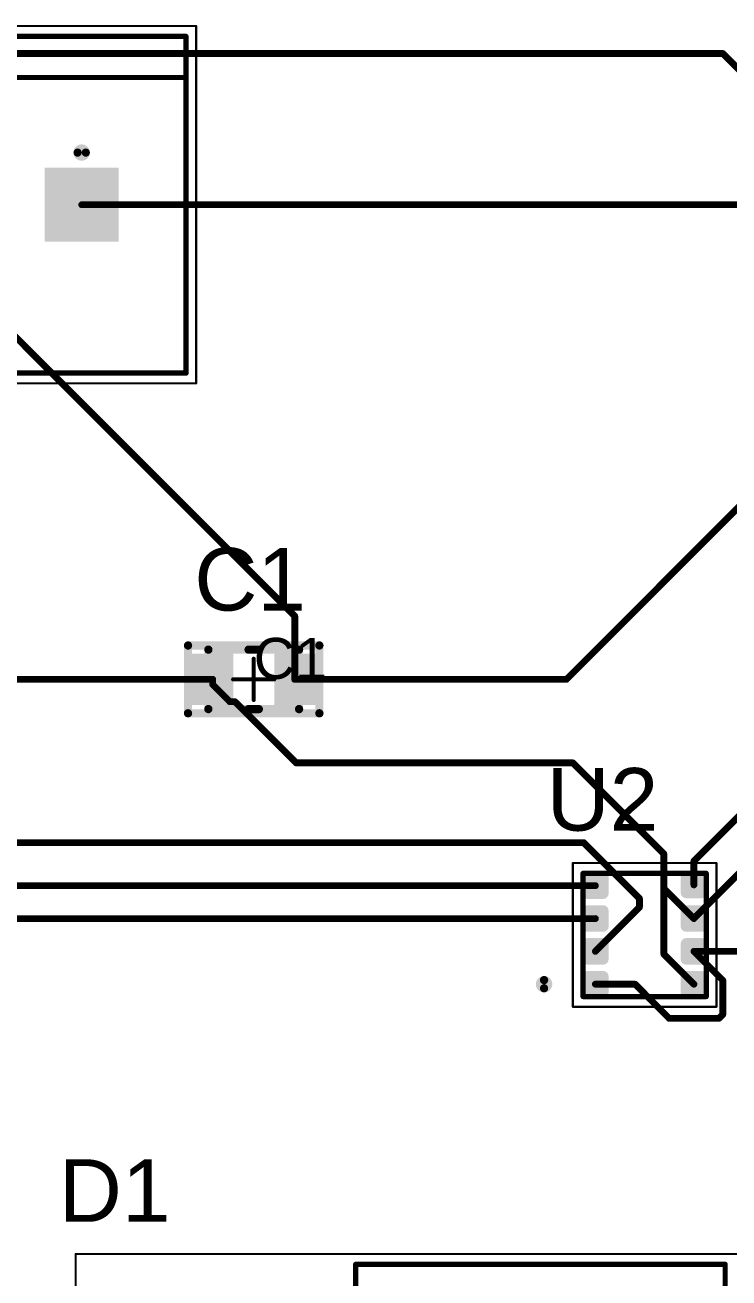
# Model space of a CAD drawing. Header units: inches. Extents: x -0.1 to 5.62, y -0.6 to 4.67.
# Drawn here: x 2.226 to 2.901, y 3.471 to 4.672 of the extents above; entities that cross this region are included whole.
import ezdxf

# ---------------------------------------------------------------- set-up
doc = ezdxf.new("R2010")
doc.units = ezdxf.units.IN
doc.header["$MEASUREMENT"] = 0
for name, color, linetype in [('Bottom Layer', 5, 'Continuous'), ('Bottom Solder', 6, 'Continuous'), ('Mechanical 13', 56, 'Continuous'), ('Mechanical 15', 56, 'Continuous'), ('Multi-Layer', 9, 'Continuous'), ('Pad Holes', 156, 'Continuous'), ('Top 3D Body', 216, 'Continuous'), ('Top Assembly', 56, 'Continuous'), ('Top Component Center', 56, 'Continuous'), ('Top Courtyard', 76, 'Continuous'), ('Top Layer', 1, 'Continuous'), ('Top Overlay', 2, 'Continuous'), ('Top Paste', 8, 'Continuous'), ('Top Solder', 216, 'Continuous')]:
    doc.layers.add(name, color=color, linetype=linetype)
doc.styles.add('Arial', font='', dxfattribs={"height": 0.2})
doc.styles.get('Arial').set_extended_font_data('Arial')

# ---------------------------------------------------------------- blocks, each defined once
blk = doc.blocks.new('PSON80P300X300X100_8N_11')
at = {"layer": 'Top Layer'}
h = blk.add_hatch(color=1, dxfattribs=at)
edge = h.paths.add_edge_path()
edge.add_arc((-0.0546, 0.0546), 0.00246, 90, 180)
edge.add_line((-0.0571, 0.0546), (-0.0571, 0.0399))
edge.add_arc((-0.0546, 0.0399), 0.00246, 180, 270)
edge.add_line((-0.0546, 0.0374), (-0.0399, 0.0374))
edge.add_arc((-0.0399, 0.0399), 0.00246, 270, 360)
edge.add_line((-0.0374, 0.0399), (-0.0374, 0.0546))
edge.add_arc((-0.0399, 0.0546), 0.00246, 0, 90)
edge.add_line((-0.0399, 0.0571), (-0.0546, 0.0571))
h = blk.add_hatch(color=1, dxfattribs=at)
edge = h.paths.add_edge_path()
edge.add_arc((-0.0231, 0.0546), 0.00246, 90, 180)
edge.add_line((-0.0256, 0.0546), (-0.0256, 0.0399))
edge.add_arc((-0.0231, 0.0399), 0.00246, 180, 270)
edge.add_line((-0.0231, 0.0374), (-0.0084, 0.0374))
edge.add_arc((-0.0084, 0.0399), 0.00246, 270, 360)
edge.add_line((-0.0059, 0.0399), (-0.0059, 0.0546))
edge.add_arc((-0.0084, 0.0546), 0.00246, 0, 90)
edge.add_line((-0.0084, 0.0571), (-0.0231, 0.0571))
h = blk.add_hatch(color=1, dxfattribs=at)
edge = h.paths.add_edge_path()
edge.add_arc((0.0084, 0.0546), 0.00246, 90, 180)
edge.add_line((0.0059, 0.0546), (0.0059, 0.0399))
edge.add_arc((0.0084, 0.0399), 0.00246, 180, 270)
edge.add_line((0.0084, 0.0374), (0.0231, 0.0374))
edge.add_arc((0.0231, 0.0399), 0.00246, 270, 360)
edge.add_line((0.0256, 0.0399), (0.0256, 0.0546))
edge.add_arc((0.0231, 0.0546), 0.00246, 0, 90)
edge.add_line((0.0231, 0.0571), (0.0084, 0.0571))
h = blk.add_hatch(color=1, dxfattribs=at)
edge = h.paths.add_edge_path()
edge.add_arc((0.0399, 0.0546), 0.00246, 90, 180)
edge.add_line((0.0374, 0.0546), (0.0374, 0.0399))
edge.add_arc((0.0399, 0.0399), 0.00246, 180, 270)
edge.add_line((0.0399, 0.0374), (0.0546, 0.0374))
edge.add_arc((0.0546, 0.0399), 0.00246, 270, 360)
edge.add_line((0.0571, 0.0399), (0.0571, 0.0546))
edge.add_arc((0.0546, 0.0546), 0.00246, 0, 90)
edge.add_line((0.0546, 0.0571), (0.0399, 0.0571))
h = blk.add_hatch(color=1, dxfattribs=at)
edge = h.paths.add_edge_path()
edge.add_arc((-0.0546, -0.0399), 0.00246, 90, 180)
edge.add_line((-0.0571, -0.0399), (-0.0571, -0.0546))
edge.add_arc((-0.0546, -0.0546), 0.00246, 180, 270)
edge.add_line((-0.0546, -0.0571), (-0.0399, -0.0571))
edge.add_arc((-0.0399, -0.0546), 0.00246, 270, 360)
edge.add_line((-0.0374, -0.0546), (-0.0374, -0.0399))
edge.add_arc((-0.0399, -0.0399), 0.00246, 0, 90)
edge.add_line((-0.0399, -0.0374), (-0.0546, -0.0374))
h = blk.add_hatch(color=1, dxfattribs=at)
edge = h.paths.add_edge_path()
edge.add_arc((-0.0231, -0.0399), 0.00246, 90, 180)
edge.add_line((-0.0256, -0.0399), (-0.0256, -0.0546))
edge.add_arc((-0.0231, -0.0546), 0.00246, 180, 270)
edge.add_line((-0.0231, -0.0571), (-0.0084, -0.0571))
edge.add_arc((-0.0084, -0.0546), 0.00246, 270, 360)
edge.add_line((-0.0059, -0.0546), (-0.0059, -0.0399))
edge.add_arc((-0.0084, -0.0399), 0.00246, 0, 90)
edge.add_line((-0.0084, -0.0374), (-0.0231, -0.0374))
h = blk.add_hatch(color=1, dxfattribs=at)
edge = h.paths.add_edge_path()
edge.add_arc((0.0084, -0.0399), 0.00246, 90, 180)
edge.add_line((0.0059, -0.0399), (0.0059, -0.0546))
edge.add_arc((0.0084, -0.0546), 0.00246, 180, 270)
edge.add_line((0.0084, -0.0571), (0.0231, -0.0571))
edge.add_arc((0.0231, -0.0546), 0.00246, 270, 360)
edge.add_line((0.0256, -0.0546), (0.0256, -0.0399))
edge.add_arc((0.0231, -0.0399), 0.00246, 0, 90)
edge.add_line((0.0231, -0.0374), (0.0084, -0.0374))
h = blk.add_hatch(color=1, dxfattribs=at)
edge = h.paths.add_edge_path()
edge.add_arc((0.0406, -0.0399), 0.00246, 90, 180)
edge.add_line((0.0382, -0.0399), (0.0382, -0.0546))
edge.add_arc((0.0406, -0.0546), 0.00246, 180, 270)
edge.add_line((0.0406, -0.0571), (0.0554, -0.0571))
edge.add_arc((0.0554, -0.0546), 0.00246, 270, 360)
edge.add_line((0.0579, -0.0546), (0.0579, -0.0399))
edge.add_arc((0.0554, -0.0399), 0.00246, 0, 90)
edge.add_line((0.0554, -0.0374), (0.0406, -0.0374))
at = {"layer": 'Top Paste'}
h = blk.add_hatch(color=8, dxfattribs=at)
edge = h.paths.add_edge_path()
edge.add_arc((-0.0546, 0.0546), 0.00246, 90, 180)
edge.add_line((-0.0571, 0.0546), (-0.0571, 0.0399))
edge.add_arc((-0.0546, 0.0399), 0.00246, 180, 270)
edge.add_line((-0.0546, 0.0374), (-0.0399, 0.0374))
edge.add_arc((-0.0399, 0.0399), 0.00246, 270, 360)
edge.add_line((-0.0374, 0.0399), (-0.0374, 0.0546))
edge.add_arc((-0.0399, 0.0546), 0.00246, 0, 90)
edge.add_line((-0.0399, 0.0571), (-0.0546, 0.0571))
h = blk.add_hatch(color=8, dxfattribs=at)
edge = h.paths.add_edge_path()
edge.add_arc((-0.0231, 0.0546), 0.00246, 90, 180)
edge.add_line((-0.0256, 0.0546), (-0.0256, 0.0399))
edge.add_arc((-0.0231, 0.0399), 0.00246, 180, 270)
edge.add_line((-0.0231, 0.0374), (-0.0084, 0.0374))
edge.add_arc((-0.0084, 0.0399), 0.00246, 270, 360)
edge.add_line((-0.0059, 0.0399), (-0.0059, 0.0546))
edge.add_arc((-0.0084, 0.0546), 0.00246, 0, 90)
edge.add_line((-0.0084, 0.0571), (-0.0231, 0.0571))
h = blk.add_hatch(color=8, dxfattribs=at)
edge = h.paths.add_edge_path()
edge.add_arc((0.0084, 0.0546), 0.00246, 90, 180)
edge.add_line((0.0059, 0.0546), (0.0059, 0.0399))
edge.add_arc((0.0084, 0.0399), 0.00246, 180, 270)
edge.add_line((0.0084, 0.0374), (0.0231, 0.0374))
edge.add_arc((0.0231, 0.0399), 0.00246, 270, 360)
edge.add_line((0.0256, 0.0399), (0.0256, 0.0546))
edge.add_arc((0.0231, 0.0546), 0.00246, 0, 90)
edge.add_line((0.0231, 0.0571), (0.0084, 0.0571))
h = blk.add_hatch(color=8, dxfattribs=at)
edge = h.paths.add_edge_path()
edge.add_arc((0.0399, 0.0546), 0.00246, 90, 180)
edge.add_line((0.0374, 0.0546), (0.0374, 0.0399))
edge.add_arc((0.0399, 0.0399), 0.00246, 180, 270)
edge.add_line((0.0399, 0.0374), (0.0546, 0.0374))
edge.add_arc((0.0546, 0.0399), 0.00246, 270, 360)
edge.add_line((0.0571, 0.0399), (0.0571, 0.0546))
edge.add_arc((0.0546, 0.0546), 0.00246, 0, 90)
edge.add_line((0.0546, 0.0571), (0.0399, 0.0571))
h = blk.add_hatch(color=8, dxfattribs=at)
edge = h.paths.add_edge_path()
edge.add_arc((-0.0546, -0.0399), 0.00246, 90, 180)
edge.add_line((-0.0571, -0.0399), (-0.0571, -0.0546))
edge.add_arc((-0.0546, -0.0546), 0.00246, 180, 270)
edge.add_line((-0.0546, -0.0571), (-0.0399, -0.0571))
edge.add_arc((-0.0399, -0.0546), 0.00246, 270, 360)
edge.add_line((-0.0374, -0.0546), (-0.0374, -0.0399))
edge.add_arc((-0.0399, -0.0399), 0.00246, 0, 90)
edge.add_line((-0.0399, -0.0374), (-0.0546, -0.0374))
h = blk.add_hatch(color=8, dxfattribs=at)
edge = h.paths.add_edge_path()
edge.add_arc((-0.0231, -0.0399), 0.00246, 90, 180)
edge.add_line((-0.0256, -0.0399), (-0.0256, -0.0546))
edge.add_arc((-0.0231, -0.0546), 0.00246, 180, 270)
edge.add_line((-0.0231, -0.0571), (-0.0084, -0.0571))
edge.add_arc((-0.0084, -0.0546), 0.00246, 270, 360)
edge.add_line((-0.0059, -0.0546), (-0.0059, -0.0399))
edge.add_arc((-0.0084, -0.0399), 0.00246, 0, 90)
edge.add_line((-0.0084, -0.0374), (-0.0231, -0.0374))
h = blk.add_hatch(color=8, dxfattribs=at)
edge = h.paths.add_edge_path()
edge.add_arc((0.0084, -0.0399), 0.00246, 90, 180)
edge.add_line((0.0059, -0.0399), (0.0059, -0.0546))
edge.add_arc((0.0084, -0.0546), 0.00246, 180, 270)
edge.add_line((0.0084, -0.0571), (0.0231, -0.0571))
edge.add_arc((0.0231, -0.0546), 0.00246, 270, 360)
edge.add_line((0.0256, -0.0546), (0.0256, -0.0399))
edge.add_arc((0.0231, -0.0399), 0.00246, 0, 90)
edge.add_line((0.0231, -0.0374), (0.0084, -0.0374))
h = blk.add_hatch(color=8, dxfattribs=at)
edge = h.paths.add_edge_path()
edge.add_arc((0.0406, -0.0399), 0.00246, 90, 180)
edge.add_line((0.0382, -0.0399), (0.0382, -0.0546))
edge.add_arc((0.0406, -0.0546), 0.00246, 180, 270)
edge.add_line((0.0406, -0.0571), (0.0554, -0.0571))
edge.add_arc((0.0554, -0.0546), 0.00246, 270, 360)
edge.add_line((0.0579, -0.0546), (0.0579, -0.0399))
edge.add_arc((0.0554, -0.0399), 0.00246, 0, 90)
edge.add_line((0.0554, -0.0374), (0.0406, -0.0374))
at = {"layer": 'Top Solder'}
h = blk.add_hatch(color=216, dxfattribs=at)
edge = h.paths.add_edge_path()
edge.add_arc((-0.0546, 0.0546), 0.00541, 90, 180)
edge.add_line((-0.06, 0.0546), (-0.06, 0.0399))
edge.add_arc((-0.0546, 0.0399), 0.00541, 180, 270)
edge.add_line((-0.0546, 0.0344), (-0.0399, 0.0344))
edge.add_arc((-0.0399, 0.0399), 0.00541, 270, 360)
edge.add_line((-0.0344, 0.0399), (-0.0344, 0.0546))
edge.add_arc((-0.0399, 0.0546), 0.00541, 0, 90)
edge.add_line((-0.0399, 0.06), (-0.0546, 0.06))
h = blk.add_hatch(color=216, dxfattribs=at)
edge = h.paths.add_edge_path()
edge.add_arc((-0.0231, 0.0546), 0.00541, 90, 180)
edge.add_line((-0.0285, 0.0546), (-0.0285, 0.0399))
edge.add_arc((-0.0231, 0.0399), 0.00541, 180, 270)
edge.add_line((-0.0231, 0.0344), (-0.0084, 0.0344))
edge.add_arc((-0.0084, 0.0399), 0.00541, 270, 360)
edge.add_line((-0.003, 0.0399), (-0.003, 0.0546))
edge.add_arc((-0.0084, 0.0546), 0.00541, 0, 90)
edge.add_line((-0.0084, 0.06), (-0.0231, 0.06))
h = blk.add_hatch(color=216, dxfattribs=at)
edge = h.paths.add_edge_path()
edge.add_arc((0.0084, 0.0546), 0.00541, 90, 180)
edge.add_line((0.003, 0.0546), (0.003, 0.0399))
edge.add_arc((0.0084, 0.0399), 0.00541, 180, 270)
edge.add_line((0.0084, 0.0344), (0.0231, 0.0344))
edge.add_arc((0.0231, 0.0399), 0.00541, 270, 360)
edge.add_line((0.0285, 0.0399), (0.0285, 0.0546))
edge.add_arc((0.0231, 0.0546), 0.00541, 0, 90)
edge.add_line((0.0231, 0.06), (0.0084, 0.06))
h = blk.add_hatch(color=216, dxfattribs=at)
edge = h.paths.add_edge_path()
edge.add_arc((0.0399, 0.0546), 0.00541, 90, 180)
edge.add_line((0.0344, 0.0546), (0.0344, 0.0399))
edge.add_arc((0.0399, 0.0399), 0.00541, 180, 270)
edge.add_line((0.0399, 0.0344), (0.0546, 0.0344))
edge.add_arc((0.0546, 0.0399), 0.00541, 270, 360)
edge.add_line((0.06, 0.0399), (0.06, 0.0546))
edge.add_arc((0.0546, 0.0546), 0.00541, 0, 90)
edge.add_line((0.0546, 0.06), (0.0399, 0.06))
h = blk.add_hatch(color=216, dxfattribs=at)
edge = h.paths.add_edge_path()
edge.add_arc((-0.0546, -0.0399), 0.00541, 90, 180)
edge.add_line((-0.06, -0.0399), (-0.06, -0.0546))
edge.add_arc((-0.0546, -0.0546), 0.00541, 180, 270)
edge.add_line((-0.0546, -0.06), (-0.0399, -0.06))
edge.add_arc((-0.0399, -0.0546), 0.00541, 270, 360)
edge.add_line((-0.0344, -0.0546), (-0.0344, -0.0399))
edge.add_arc((-0.0399, -0.0399), 0.00541, 0, 90)
edge.add_line((-0.0399, -0.0344), (-0.0546, -0.0344))
h = blk.add_hatch(color=216, dxfattribs=at)
edge = h.paths.add_edge_path()
edge.add_arc((-0.0231, -0.0399), 0.00541, 90, 180)
edge.add_line((-0.0285, -0.0399), (-0.0285, -0.0546))
edge.add_arc((-0.0231, -0.0546), 0.00541, 180, 270)
edge.add_line((-0.0231, -0.06), (-0.0084, -0.06))
edge.add_arc((-0.0084, -0.0546), 0.00541, 270, 360)
edge.add_line((-0.003, -0.0546), (-0.003, -0.0399))
edge.add_arc((-0.0084, -0.0399), 0.00541, 0, 90)
edge.add_line((-0.0084, -0.0344), (-0.0231, -0.0344))
h = blk.add_hatch(color=216, dxfattribs=at)
edge = h.paths.add_edge_path()
edge.add_arc((0.0084, -0.0399), 0.00541, 90, 180)
edge.add_line((0.003, -0.0399), (0.003, -0.0546))
edge.add_arc((0.0084, -0.0546), 0.00541, 180, 270)
edge.add_line((0.0084, -0.06), (0.0231, -0.06))
edge.add_arc((0.0231, -0.0546), 0.00541, 270, 360)
edge.add_line((0.0285, -0.0546), (0.0285, -0.0399))
edge.add_arc((0.0231, -0.0399), 0.00541, 0, 90)
edge.add_line((0.0231, -0.0344), (0.0084, -0.0344))
h = blk.add_hatch(color=216, dxfattribs=at)
edge = h.paths.add_edge_path()
edge.add_arc((0.0406, -0.0399), 0.00541, 90, 180)
edge.add_line((0.0352, -0.0399), (0.0352, -0.0546))
edge.add_arc((0.0406, -0.0546), 0.00541, 180, 270)
edge.add_line((0.0406, -0.06), (0.0554, -0.06))
edge.add_arc((0.0554, -0.0546), 0.00541, 270, 360)
edge.add_line((0.0608, -0.0546), (0.0608, -0.0399))
edge.add_arc((0.0554, -0.0399), 0.00541, 0, 90)
edge.add_line((0.0554, -0.0344), (0.0406, -0.0344))
at = {"layer": 'Mechanical 13'}
for points, const_width in [([(-0.0433, 0.0965, 1), (-0.0512, 0.0965, 1)], 0.00787), ([(-0.0531, 0.0965, 1), (-0.0492, 0.0965, 1)], 0.00394), ([(-0.0453, 0.0965, 1), (-0.0413, 0.0965, 1)], 0.00394), ([(-0.0603, 0.0591, 1), (-0.0578, 0.0591, 1)], 0.0025), ([(-0.0603, 0.0591, 1), (-0.0578, 0.0591, 1)], 0.0025), ([(0.0578, 0.0591, 1), (0.0603, 0.0591, 1)], 0.0025), ([(0.0578, 0.0591, 1), (0.0603, 0.0591, 1)], 0.0025), ([(-0.0603, -0.0591, 1), (-0.0578, -0.0591, 1)], 0.0025), ([(-0.0603, -0.0591, 1), (-0.0578, -0.0591, 1)], 0.0025), ([(0.0578, -0.0591, 1), (0.0603, -0.0591, 1)], 0.0025), ([(0.0578, -0.0591, 1), (0.0603, -0.0591, 1)], 0.0025)]:
    blk.add_lwpolyline(points, format="xyb", close=True, dxfattribs=dict(at, const_width=const_width))
at = {"layer": 'Mechanical 13', "const_width": 0.005}
for points in [[(-0.0591, 0.0591), (0.0591, 0.0591)], [(-0.0591, 0.0591), (-0.0591, -0.0591)], [(0.0591, 0.0591), (0.0591, -0.0591)], [(-0.0591, -0.0591), (0.0591, -0.0591)]]:
    blk.add_lwpolyline(points, dxfattribs=at)
at = {"layer": 'Mechanical 15', "const_width": 0.00197}
for points in [[(-0.0689, 0.0689), (-0.0689, -0.0689)], [(-0.0689, 0.0689), (0.0689, 0.0689)], [(0.0689, 0.0689), (0.0689, -0.0689)], [(-0.0689, -0.0689), (0.0689, -0.0689)]]:
    blk.add_lwpolyline(points, dxfattribs=at)
at = {"layer": 'Mechanical 15', "const_width": 0.000984}
for points in [[(-0.0694, 0.0689, 1), (-0.0684, 0.0689, 1)], [(-0.0694, 0.0689, 1), (-0.0684, 0.0689, 1)], [(0.0684, 0.0689, 1), (0.0694, 0.0689, 1)], [(0.0684, 0.0689, 1), (0.0694, 0.0689, 1)], [(-0.0694, -0.0689, 1), (-0.0684, -0.0689, 1)], [(-0.0694, -0.0689, 1), (-0.0684, -0.0689, 1)], [(0.0684, -0.0689, 1), (0.0694, -0.0689, 1)], [(0.0684, -0.0689, 1), (0.0694, -0.0689, 1)]]:
    blk.add_lwpolyline(points, format="xyb", close=True, dxfattribs=at)
at = {"layer": 'Top Overlay'}
for points, const_width in [([(-0.0433, 0.0965, 1), (-0.0512, 0.0965, 1)], 0.00787), ([(-0.0531, 0.0965, 1), (-0.0492, 0.0965, 1)], 0.00394), ([(-0.0453, 0.0965, 1), (-0.0413, 0.0965, 1)], 0.00394), ([(-0.0603, 0.0248, 1), (-0.0578, 0.0248, 1)], 0.0025), ([(0.0578, 0.0248, 1), (0.0603, 0.0248, 1)], 0.0025), ([(-0.0603, -0.0248, 1), (-0.0578, -0.0248, 1)], 0.0025), ([(0.0578, -0.0248, 1), (0.0603, -0.0248, 1)], 0.0025)]:
    blk.add_lwpolyline(points, format="xyb", close=True, dxfattribs=dict(at, const_width=const_width))
at = {"layer": 'Top Overlay', "const_width": 0.005}
for points in [[(-0.0591, 0.0248), (-0.0591, -0.0248)], [(0.0591, 0.0248), (0.0591, -0.0248)]]:
    blk.add_lwpolyline(points, dxfattribs=at)
blk = doc.blocks.new('TE_282837_2_31')
at = {"layer": 'Bottom Layer'}
blk.add_hatch(color=5, dxfattribs=at).paths.add_polyline_path([(-0.1325, 0.0325), (-0.0675, 0.0325), (-0.0675, -0.0325), (-0.1325, -0.0325)])
h = blk.add_hatch(color=5, dxfattribs=at)
edge = h.paths.add_edge_path()
edge.add_arc((0.1, 0), 0.0325, 0, 360)
at = {"layer": 'Bottom Solder'}
blk.add_hatch(color=6, dxfattribs=at).paths.add_polyline_path([(-0.1354, 0.0354), (-0.0646, 0.0354), (-0.0646, -0.0354), (-0.1354, -0.0354)])
h = blk.add_hatch(color=6, dxfattribs=at)
edge = h.paths.add_edge_path()
edge.add_arc((0.1, 0), 0.0354, 0, 360)
at = {"layer": 'Multi-Layer'}
h = blk.add_hatch(color=9, dxfattribs=at)
edge = h.paths.add_edge_path()
edge.add_arc((0.1, 0), 0.0325, 0, 360)
at = {"layer": 'Pad Holes'}
h = blk.add_hatch(color=7, dxfattribs=at)
edge = h.paths.add_edge_path()
edge.add_arc((-0.1, 0), 0.0217, 0, 360)
h = blk.add_hatch(color=7, dxfattribs=at)
edge = h.paths.add_edge_path()
edge.add_arc((0.1, 0), 0.0217, 0, 360)
at = {"layer": 'Top Layer'}
blk.add_hatch(color=1, dxfattribs=at).paths.add_polyline_path([(-0.1325, 0.0325), (-0.0675, 0.0325), (-0.0675, -0.0325), (-0.1325, -0.0325)])
h = blk.add_hatch(color=1, dxfattribs=at)
edge = h.paths.add_edge_path()
edge.add_arc((0.1, 0), 0.0325, 0, 360)
at = {"layer": 'Top Solder'}
blk.add_hatch(color=216, dxfattribs=at).paths.add_polyline_path([(-0.1354, 0.0354), (-0.0646, 0.0354), (-0.0646, -0.0354), (-0.1354, -0.0354)])
h = blk.add_hatch(color=216, dxfattribs=at)
edge = h.paths.add_edge_path()
edge.add_arc((0.1, 0), 0.0354, 0, 360)
at = {"layer": 'Mechanical 13', "const_width": 0.005}
for points in [[(-0.2, 0.1614), (-0.2, -0.1614)], [(0.2, 0.1614), (-0.2, 0.1614)], [(0.2, 0.1614), (0.2, -0.1614)], [(0.2, -0.1614), (-0.2, -0.1614)]]:
    blk.add_lwpolyline(points, dxfattribs=at)
at = {"layer": 'Mechanical 13'}
for points, const_width in [([(-0.2013, 0.1614, 1), (-0.1988, 0.1614, 1)], 0.0025), ([(-0.2013, 0.1614, 1), (-0.1988, 0.1614, 1)], 0.0025), ([(0.1988, 0.1614, 1), (0.2013, 0.1614, 1)], 0.0025), ([(0.1988, 0.1614, 1), (0.2013, 0.1614, 1)], 0.0025), ([(-0.0961, -0.05, 1), (-0.1039, -0.05, 1)], 0.00787), ([(-0.1059, -0.05, 1), (-0.102, -0.05, 1)], 0.00394), ([(-0.098, -0.05, 1), (-0.0941, -0.05, 1)], 0.00394), ([(-0.2013, -0.1614, 1), (-0.1988, -0.1614, 1)], 0.0025), ([(-0.2013, -0.1614, 1), (-0.1988, -0.1614, 1)], 0.0025), ([(0.1988, -0.1614, 1), (0.2013, -0.1614, 1)], 0.0025), ([(0.1988, -0.1614, 1), (0.2013, -0.1614, 1)], 0.0025)]:
    blk.add_lwpolyline(points, format="xyb", close=True, dxfattribs=dict(at, const_width=const_width))
at = {"layer": 'Mechanical 15', "const_width": 0.00197}
for points in [[(-0.2098, 0.1713), (-0.2098, -0.1713)], [(0.2098, 0.1713), (-0.2098, 0.1713)], [(0.2098, 0.1713), (0.2098, -0.1713)], [(0.2098, -0.1713), (-0.2098, -0.1713)]]:
    blk.add_lwpolyline(points, dxfattribs=at)
at = {"layer": 'Mechanical 15', "const_width": 0.000984}
for points in [[(-0.2103, 0.1713, 1), (-0.2094, 0.1713, 1)], [(-0.2103, 0.1713, 1), (-0.2094, 0.1713, 1)], [(0.2094, 0.1713, 1), (0.2103, 0.1713, 1)], [(0.2094, 0.1713, 1), (0.2103, 0.1713, 1)], [(-0.2103, -0.1713, 1), (-0.2094, -0.1713, 1)], [(-0.2103, -0.1713, 1), (-0.2094, -0.1713, 1)], [(0.2094, -0.1713, 1), (0.2103, -0.1713, 1)], [(0.2094, -0.1713, 1), (0.2103, -0.1713, 1)]]:
    blk.add_lwpolyline(points, format="xyb", close=True, dxfattribs=at)
at = {"layer": 'Top Overlay', "const_width": 0.005}
for points in [[(-0.2, 0.1614), (-0.2, -0.122)], [(0.2, 0.1614), (-0.2, 0.1614)], [(0.2, 0.1614), (0.2, -0.122)], [(0.2, -0.122), (-0.2, -0.122)], [(-0.2, -0.122), (-0.2, -0.1614)], [(0.2, -0.122), (0.2, -0.1614)], [(0.2, -0.1614), (-0.2, -0.1614)]]:
    blk.add_lwpolyline(points, dxfattribs=at)
at = {"layer": 'Top Overlay', "const_width": 0.0025}
for points in [[(-0.2013, 0.1614, 1), (-0.1988, 0.1614, 1)], [(-0.2013, 0.1614, 1), (-0.1988, 0.1614, 1)], [(0.1988, 0.1614, 1), (0.2013, 0.1614, 1)], [(0.1988, 0.1614, 1), (0.2013, 0.1614, 1)], [(-0.2013, -0.122, 1), (-0.1988, -0.122, 1)], [(-0.2013, -0.122, 1), (-0.1988, -0.122, 1)], [(-0.2013, -0.122, 1), (-0.1988, -0.122, 1)], [(0.1988, -0.122, 1), (0.2013, -0.122, 1)], [(0.1988, -0.122, 1), (0.2013, -0.122, 1)], [(0.1988, -0.122, 1), (0.2013, -0.122, 1)], [(-0.2013, -0.1614, 1), (-0.1988, -0.1614, 1)], [(-0.2013, -0.1614, 1), (-0.1988, -0.1614, 1)], [(0.1988, -0.1614, 1), (0.2013, -0.1614, 1)], [(0.1988, -0.1614, 1), (0.2013, -0.1614, 1)]]:
    blk.add_lwpolyline(points, format="xyb", close=True, dxfattribs=at)
blk = doc.blocks.new('DIOAD1990W125L900D530_36')
at = {"layer": 'Bottom Layer'}
blk.add_hatch(color=5, dxfattribs=at).paths.add_polyline_path([(-0.436, 0.0443), (-0.3474, 0.0443), (-0.3474, -0.0443), (-0.436, -0.0443)])
h = blk.add_hatch(color=5, dxfattribs=at)
edge = h.paths.add_edge_path()
edge.add_arc((0.3917, 0), 0.0443, 0, 360)
at = {"layer": 'Bottom Solder'}
blk.add_hatch(color=6, dxfattribs=at).paths.add_polyline_path([(-0.439, 0.0472), (-0.3445, 0.0472), (-0.3445, -0.0472), (-0.439, -0.0472)])
h = blk.add_hatch(color=6, dxfattribs=at)
edge = h.paths.add_edge_path()
edge.add_arc((0.3917, 0), 0.0472, 0, 360)
at = {"layer": 'Multi-Layer'}
h = blk.add_hatch(color=9, dxfattribs=at)
edge = h.paths.add_edge_path()
edge.add_arc((0.3917, 0), 0.0443, 0, 360)
at = {"layer": 'Pad Holes'}
h = blk.add_hatch(color=7, dxfattribs=at)
edge = h.paths.add_edge_path()
edge.add_arc((-0.3917, 0), 0.0295, 0, 360)
h = blk.add_hatch(color=7, dxfattribs=at)
edge = h.paths.add_edge_path()
edge.add_arc((0.3917, 0), 0.0295, 0, 360)
at = {"layer": 'Top Layer'}
blk.add_hatch(color=1, dxfattribs=at).paths.add_polyline_path([(-0.436, 0.0443), (-0.3474, 0.0443), (-0.3474, -0.0443), (-0.436, -0.0443)])
h = blk.add_hatch(color=1, dxfattribs=at)
edge = h.paths.add_edge_path()
edge.add_arc((0.3917, 0), 0.0443, 0, 360)
at = {"layer": 'Top Solder'}
blk.add_hatch(color=216, dxfattribs=at).paths.add_polyline_path([(-0.439, 0.0472), (-0.3445, 0.0472), (-0.3445, -0.0472), (-0.439, -0.0472)])
h = blk.add_hatch(color=216, dxfattribs=at)
edge = h.paths.add_edge_path()
edge.add_arc((0.3917, 0), 0.0472, 0, 360)
at = {"layer": 'Mechanical 13', "const_width": 0.005}
for points in [[(-0.1772, 0), (-0.1772, 0.1043)], [(-0.1772, 0.1043), (0.1772, 0.1043)], [(0.1772, 0), (0.1772, 0.1043)], [(-0.3917, 0), (-0.1772, 0)], [(-0.1772, -0.1043), (-0.1772, 0)], [(0.1772, -0.1043), (0.1772, 0)], [(0.1772, 0), (0.3917, 0)], [(-0.1772, -0.1043), (0.1772, -0.1043)]]:
    blk.add_lwpolyline(points, dxfattribs=at)
at = {"layer": 'Mechanical 13'}
for points, const_width in [([(-0.1784, 0.1043, 1), (-0.1759, 0.1043, 1)], 0.0025), ([(-0.1784, 0.1043, 1), (-0.1759, 0.1043, 1)], 0.0025), ([(0.1759, 0.1043, 1), (0.1784, 0.1043, 1)], 0.0025), ([(0.1759, 0.1043, 1), (0.1784, 0.1043, 1)], 0.0025), ([(-0.4606, 0, 1), (-0.4685, 0, 1)], 0.00787), ([(-0.4705, 0, 1), (-0.4665, 0, 1)], 0.00394), ([(-0.4626, 0, 1), (-0.4587, 0, 1)], 0.00394), ([(-0.393, 0, 1), (-0.3905, 0, 1)], 0.0025), ([(-0.1784, 0, 1), (-0.1759, 0, 1)], 0.0025), ([(-0.1784, 0, 1), (-0.1759, 0, 1)], 0.0025), ([(-0.1784, 0, 1), (-0.1759, 0, 1)], 0.0025), ([(0.1759, 0, 1), (0.1784, 0, 1)], 0.0025), ([(0.1759, 0, 1), (0.1784, 0, 1)], 0.0025), ([(0.1759, 0, 1), (0.1784, 0, 1)], 0.0025), ([(0.3905, 0, 1), (0.393, 0, 1)], 0.0025), ([(-0.1784, -0.1043, 1), (-0.1759, -0.1043, 1)], 0.0025), ([(-0.1784, -0.1043, 1), (-0.1759, -0.1043, 1)], 0.0025), ([(0.1759, -0.1043, 1), (0.1784, -0.1043, 1)], 0.0025), ([(0.1759, -0.1043, 1), (0.1784, -0.1043, 1)], 0.0025)]:
    blk.add_lwpolyline(points, format="xyb", close=True, dxfattribs=dict(at, const_width=const_width))
at = {"layer": 'Mechanical 15', "const_width": 0.00197}
for points in [[(-0.4459, -0.1142), (-0.4459, 0.1142)], [(-0.4459, 0.1142), (0.4459, 0.1142)], [(0.4459, -0.1142), (0.4459, 0.1142)], [(-0.4459, -0.1142), (0.4459, -0.1142)]]:
    blk.add_lwpolyline(points, dxfattribs=at)
at = {"layer": 'Mechanical 15', "const_width": 0.000984}
for points in [[(-0.4464, 0.1142, 1), (-0.4454, 0.1142, 1)], [(-0.4464, 0.1142, 1), (-0.4454, 0.1142, 1)], [(0.4454, 0.1142, 1), (0.4464, 0.1142, 1)], [(0.4454, 0.1142, 1), (0.4464, 0.1142, 1)], [(-0.4464, -0.1142, 1), (-0.4454, -0.1142, 1)], [(-0.4464, -0.1142, 1), (-0.4454, -0.1142, 1)], [(0.4454, -0.1142, 1), (0.4464, -0.1142, 1)], [(0.4454, -0.1142, 1), (0.4464, -0.1142, 1)]]:
    blk.add_lwpolyline(points, format="xyb", close=True, dxfattribs=at)
at = {"layer": 'Top Overlay', "const_width": 0.005}
for points in [[(-0.1772, 0), (-0.1772, 0.1043)], [(-0.1772, 0.1043), (0.1772, 0.1043)], [(0.1772, 0), (0.1772, 0.1043)], [(-0.3335, 0), (-0.1772, 0)], [(-0.1772, -0.1043), (-0.1772, 0)], [(0.1772, -0.1043), (0.1772, 0)], [(0.1772, 0), (0.3335, 0)], [(-0.1772, -0.1043), (0.1772, -0.1043)]]:
    blk.add_lwpolyline(points, dxfattribs=at)
at = {"layer": 'Top Overlay'}
for points, const_width in [([(-0.1784, 0.1043, 1), (-0.1759, 0.1043, 1)], 0.0025), ([(-0.1784, 0.1043, 1), (-0.1759, 0.1043, 1)], 0.0025), ([(0.1759, 0.1043, 1), (0.1784, 0.1043, 1)], 0.0025), ([(0.1759, 0.1043, 1), (0.1784, 0.1043, 1)], 0.0025), ([(-0.4606, 0, 1), (-0.4685, 0, 1)], 0.00787), ([(-0.4705, 0, 1), (-0.4665, 0, 1)], 0.00394), ([(-0.4626, 0, 1), (-0.4587, 0, 1)], 0.00394), ([(-0.3347, 0, 1), (-0.3322, 0, 1)], 0.0025), ([(-0.1784, 0, 1), (-0.1759, 0, 1)], 0.0025), ([(-0.1784, 0, 1), (-0.1759, 0, 1)], 0.0025), ([(-0.1784, 0, 1), (-0.1759, 0, 1)], 0.0025), ([(0.1759, 0, 1), (0.1784, 0, 1)], 0.0025), ([(0.1759, 0, 1), (0.1784, 0, 1)], 0.0025), ([(0.1759, 0, 1), (0.1784, 0, 1)], 0.0025), ([(0.3322, 0, 1), (0.3347, 0, 1)], 0.0025), ([(-0.1784, -0.1043, 1), (-0.1759, -0.1043, 1)], 0.0025), ([(-0.1784, -0.1043, 1), (-0.1759, -0.1043, 1)], 0.0025), ([(0.1759, -0.1043, 1), (0.1784, -0.1043, 1)], 0.0025), ([(0.1759, -0.1043, 1), (0.1784, -0.1043, 1)], 0.0025)]:
    blk.add_lwpolyline(points, format="xyb", close=True, dxfattribs=dict(at, const_width=const_width))
blk = doc.blocks.new('FP_0805_L_2_01_0_2_W_1_25_MFG_48')
at = {"layer": 'Top Layer'}
for points in [[(-0.0591, 0.0246), (-0.0197, 0.0246), (-0.0197, -0.0246), (-0.0591, -0.0246)], [(0.0197, 0.0246), (0.0591, 0.0246), (0.0591, -0.0246), (0.0197, -0.0246)]]:
    blk.add_hatch(color=1, dxfattribs=at).paths.add_polyline_path(points)
at = {"layer": 'Top Paste'}
for points in [[(-0.0591, 0.0246), (-0.0197, 0.0246), (-0.0197, -0.0246), (-0.0591, -0.0246)], [(0.0197, 0.0246), (0.0591, 0.0246), (0.0591, -0.0246), (0.0197, -0.0246)]]:
    blk.add_hatch(color=8, dxfattribs=at).paths.add_polyline_path(points)
at = {"layer": 'Top Solder'}
for points in [[(-0.0591, 0.0246), (-0.0197, 0.0246), (-0.0197, -0.0246), (-0.0591, -0.0246)], [(0.0197, 0.0246), (0.0591, 0.0246), (0.0591, -0.0246), (0.0197, -0.0246)]]:
    blk.add_hatch(color=216, dxfattribs=at).paths.add_polyline_path(points)
at = {"layer": 'Top 3D Body', "const_width": 0.00787}
for points in [[(-0.0435, -0.0285), (-0.0435, 0.0285)], [(-0.0435, 0.0285), (0.0435, 0.0285)], [(0.0435, -0.0285), (0.0435, 0.0285)], [(-0.0435, -0.0285), (0.0435, -0.0285)]]:
    blk.add_lwpolyline(points, dxfattribs=at)
at = {"layer": 'Top 3D Body', "const_width": 0.00394}
for points in [[(-0.0455, 0.0285, 1), (-0.0415, 0.0285, 1)], [(-0.0455, 0.0285, 1), (-0.0415, 0.0285, 1)], [(0.0415, 0.0285, 1), (0.0455, 0.0285, 1)], [(0.0415, 0.0285, 1), (0.0455, 0.0285, 1)], [(-0.0455, -0.0285, 1), (-0.0415, -0.0285, 1)], [(-0.0455, -0.0285, 1), (-0.0415, -0.0285, 1)], [(0.0415, -0.0285, 1), (0.0455, -0.0285, 1)], [(0.0415, -0.0285, 1), (0.0455, -0.0285, 1)]]:
    blk.add_lwpolyline(points, format="xyb", close=True, dxfattribs=at)
at = {"layer": 'Top Assembly', "const_width": 0.00787}
for points in [[(-0.063, -0.0325), (-0.063, 0.0325)], [(-0.063, 0.0325), (0.063, 0.0325)], [(0.063, -0.0325), (0.063, 0.0325)], [(-0.063, -0.0325), (0.063, -0.0325)]]:
    blk.add_lwpolyline(points, dxfattribs=at)
at = {"layer": 'Top Assembly', "const_width": 0.00394}
for points in [[(-0.065, 0.0325, 1), (-0.061, 0.0325, 1)], [(-0.065, 0.0325, 1), (-0.061, 0.0325, 1)], [(0.061, 0.0325, 1), (0.065, 0.0325, 1)], [(0.061, 0.0325, 1), (0.065, 0.0325, 1)], [(-0.065, -0.0325, 1), (-0.061, -0.0325, 1)], [(-0.065, -0.0325, 1), (-0.061, -0.0325, 1)], [(0.061, -0.0325, 1), (0.065, -0.0325, 1)], [(0.061, -0.0325, 1), (0.065, -0.0325, 1)]]:
    blk.add_lwpolyline(points, format="xyb", close=True, dxfattribs=at)
at = {"layer": 'Top Component Center', "const_width": 0.00394}
for points in [[(0, -0.0197), (0, 0.0197)], [(-0.0197, 0), (0.0197, 0)]]:
    blk.add_lwpolyline(points, dxfattribs=at)
at = {"layer": 'Top Component Center', "const_width": 0.00197}
for points in [[(-0.001, 0.0197, 1), (0.001, 0.0197, 1)], [(-0.0207, 0, 1), (-0.0187, 0, 1)], [(0.0187, 0, 1), (0.0207, 0, 1)], [(-0.001, -0.0197, 1), (0.001, -0.0197, 1)]]:
    blk.add_lwpolyline(points, format="xyb", close=True, dxfattribs=at)
at = {"layer": 'Top Courtyard', "const_width": 0.00787}
for points in [[(-0.063, -0.0325), (-0.063, 0.0325)], [(-0.063, 0.0325), (0.063, 0.0325)], [(0.063, -0.0325), (0.063, 0.0325)], [(-0.063, -0.0325), (0.063, -0.0325)]]:
    blk.add_lwpolyline(points, dxfattribs=at)
at = {"layer": 'Top Courtyard', "const_width": 0.00394}
for points in [[(-0.065, 0.0325, 1), (-0.061, 0.0325, 1)], [(-0.065, 0.0325, 1), (-0.061, 0.0325, 1)], [(0.061, 0.0325, 1), (0.065, 0.0325, 1)], [(0.061, 0.0325, 1), (0.065, 0.0325, 1)], [(-0.065, -0.0325, 1), (-0.061, -0.0325, 1)], [(-0.065, -0.0325, 1), (-0.061, -0.0325, 1)], [(0.061, -0.0325, 1), (0.065, -0.0325, 1)], [(0.061, -0.0325, 1), (0.065, -0.0325, 1)]]:
    blk.add_lwpolyline(points, format="xyb", close=True, dxfattribs=at)
at = {"layer": 'Top Overlay', "const_width": 0.00787}
for points in [[(-0.0049, 0.0285), (0.0049, 0.0285)], [(-0.0049, -0.0285), (0.0049, -0.0285)]]:
    blk.add_lwpolyline(points, dxfattribs=at)
at = {"layer": 'Top Overlay', "const_width": 0.00394}
for points in [[(-0.0069, 0.0285, 1), (-0.003, 0.0285, 1)], [(0.003, 0.0285, 1), (0.0069, 0.0285, 1)], [(-0.0069, -0.0285, 1), (-0.003, -0.0285, 1)], [(0.003, -0.0285, 1), (0.0069, -0.0285, 1)]]:
    blk.add_lwpolyline(points, format="xyb", close=True, dxfattribs=at)
at = {"layer": 'Top Assembly', "style": 'Arial'}
blk.add_text('C1', height=0.03937, dxfattribs=at).set_placement((0, 0.0004))

msp = doc.modelspace()

# ---------------------------------------------------------------- linework, layer by layer
at = {"layer": 'Bottom Layer', "const_width": 0.0065}
for points in [[(1.63, 4.645), (2.895, 4.645)], [(2.895, 4.645), (3.08, 4.46)]]:
    msp.add_lwpolyline(points, dxfattribs=at)
at = {"layer": 'Bottom Layer', "const_width": 0.00325}
msp.add_lwpolyline([(2.8934, 4.645, 1), (2.8966, 4.645, 1)], format="xyb", close=True, dxfattribs=at)
msp.add_lwpolyline([(2.8934, 4.645, 1), (2.8966, 4.645, 1)], format="xyb", close=True, dxfattribs=at)
at = {"layer": 'Top Layer', "const_width": 0.0065}
for points in [[(2.745, 4.045), (3.2155, 4.5155)], [(2.09, 4.5), (2.4844, 4.1056)], [(2.28, 4.5), (2.91, 4.5)], [(2.4844, 4.045), (2.4844, 4.1056)], [(1.945, 4.045), (2.4056, 4.045)], [(2.4056, 4.0401), (2.4056, 4.045)], [(2.4844, 4.045), (2.745, 4.045)], [(2.4056, 4.0401), (2.4221, 4.0236)], [(2.4221, 4.0236), (2.427, 4.0236)], [(2.427, 4.0236), (2.4856, 3.965)], [(2.4856, 3.965), (2.7512, 3.965)], [(2.7512, 3.965), (2.8384, 3.8778)], [(2.8672, 3.8708), (2.9324, 3.9359)], [(2.8672, 3.8157), (2.9726, 3.9211)], [(2.0354, 3.8885), (2.7615, 3.8885)], [(2.7615, 3.8885), (2.815, 3.835)], [(2.8384, 3.8446), (2.8384, 3.8778)], [(2.8672, 3.848), (2.8672, 3.8708)], [(1.8272, 3.8472), (2.7728, 3.8472)], [(2.8384, 3.8446), (2.8672, 3.8157)], [(2.8384, 3.7816), (2.8384, 3.8446)], [(2.815, 3.8265), (2.815, 3.835)], [(2.7728, 3.7843), (2.815, 3.8265)], [(1.8357, 3.8157), (2.7728, 3.8157)], [(2.8384, 3.7816), (2.8672, 3.7528)], [(2.8672, 3.7843), (3.0285, 3.7843)], [(2.8672, 3.7843), (2.895, 3.7565)], [(2.895, 3.7238), (2.895, 3.7565)], [(2.7728, 3.7528), (2.8108, 3.7528)], [(2.8108, 3.7528), (2.8436, 3.72)], [(2.8436, 3.72), (2.8912, 3.72)], [(2.8912, 3.72), (2.895, 3.7238)]]:
    msp.add_lwpolyline(points, dxfattribs=at)
at = {"layer": 'Top Layer', "const_width": 0.00325}
for points in [[(2.2784, 4.5, 1), (2.2816, 4.5, 1)], [(2.4827, 4.1056, 1), (2.486, 4.1056, 1)], [(2.4827, 4.1056, 1), (2.486, 4.1056, 1)], [(2.404, 4.045, 1), (2.4073, 4.045, 1)], [(2.404, 4.045, 1), (2.4073, 4.045, 1)], [(2.4827, 4.045, 1), (2.486, 4.045, 1)], [(2.4827, 4.045, 1), (2.486, 4.045, 1)], [(2.7434, 4.045, 1), (2.7466, 4.045, 1)], [(2.7434, 4.045, 1), (2.7466, 4.045, 1)], [(2.404, 4.0401, 1), (2.4073, 4.0401, 1)], [(2.404, 4.0401, 1), (2.4073, 4.0401, 1)], [(2.4204, 4.0236, 1), (2.4237, 4.0236, 1)], [(2.4204, 4.0236, 1), (2.4237, 4.0236, 1)], [(2.4254, 4.0236, 1), (2.4286, 4.0236, 1)], [(2.4254, 4.0236, 1), (2.4286, 4.0236, 1)], [(2.484, 3.965, 1), (2.4873, 3.965, 1)], [(2.484, 3.965, 1), (2.4873, 3.965, 1)], [(2.7496, 3.965, 1), (2.7528, 3.965, 1)], [(2.7496, 3.965, 1), (2.7528, 3.965, 1)], [(2.7599, 3.8885, 1), (2.7631, 3.8885, 1)], [(2.7599, 3.8885, 1), (2.7631, 3.8885, 1)], [(2.8368, 3.8778, 1), (2.84, 3.8778, 1)], [(2.8368, 3.8778, 1), (2.84, 3.8778, 1)], [(2.8656, 3.8708, 1), (2.8689, 3.8708, 1)], [(2.8656, 3.8708, 1), (2.8689, 3.8708, 1)], [(2.7711, 3.8472, 1), (2.7744, 3.8472, 1)], [(2.8368, 3.8446, 1), (2.84, 3.8446, 1)], [(2.8368, 3.8446, 1), (2.84, 3.8446, 1)], [(2.8368, 3.8446, 1), (2.84, 3.8446, 1)], [(2.8656, 3.848, 1), (2.8689, 3.848, 1)], [(2.8134, 3.835, 1), (2.8166, 3.835, 1)], [(2.8134, 3.835, 1), (2.8166, 3.835, 1)], [(2.8134, 3.8265, 1), (2.8166, 3.8265, 1)], [(2.8134, 3.8265, 1), (2.8166, 3.8265, 1)], [(2.7711, 3.8157, 1), (2.7744, 3.8157, 1)], [(2.8656, 3.8157, 1), (2.8689, 3.8157, 1)], [(2.8656, 3.8157, 1), (2.8689, 3.8157, 1)], [(2.7711, 3.7843, 1), (2.7744, 3.7843, 1)], [(2.8368, 3.7816, 1), (2.84, 3.7816, 1)], [(2.8368, 3.7816, 1), (2.84, 3.7816, 1)], [(2.8656, 3.7843, 1), (2.8689, 3.7843, 1)], [(2.8656, 3.7843, 1), (2.8689, 3.7843, 1)], [(2.8934, 3.7565, 1), (2.8966, 3.7565, 1)], [(2.8934, 3.7565, 1), (2.8966, 3.7565, 1)], [(2.7711, 3.7528, 1), (2.7744, 3.7528, 1)], [(2.8092, 3.7528, 1), (2.8124, 3.7528, 1)], [(2.8092, 3.7528, 1), (2.8124, 3.7528, 1)], [(2.8656, 3.7528, 1), (2.8689, 3.7528, 1)], [(2.8419, 3.72, 1), (2.8452, 3.72, 1)], [(2.8419, 3.72, 1), (2.8452, 3.72, 1)], [(2.8896, 3.72, 1), (2.8928, 3.72, 1)], [(2.8896, 3.72, 1), (2.8928, 3.72, 1)], [(2.8934, 3.7238, 1), (2.8966, 3.7238, 1)], [(2.8934, 3.7238, 1), (2.8966, 3.7238, 1)]]:
    msp.add_lwpolyline(points, format="xyb", close=True, dxfattribs=at)

# ---------------------------------------------------------------- block references
for name, p, rotation in [('TE_282837_2_31', (2.18, 4.5), 180), ('PSON80P300X300X100_8N_11', (2.82, 3.8), 90)]:
    msp.add_blockref(name, p, dxfattribs=dict(rotation=rotation))
for name, p in [('FP_0805_L_2_01_0_2_W_1_25_MFG_48', (2.445, 4.045)), ('DIOAD1990W125L900D530_36', (2.72, 3.38))]:
    msp.add_blockref(name, p)

# ---------------------------------------------------------------- texts
at = {"layer": 'Top Overlay', "style": 'Arial'}
for s, p in [('C1', (2.388, 4.111)), ('U2', (2.726, 3.9)), ('D1', (2.258, 3.525))]:
    msp.add_text(s, height=0.06, dxfattribs=at).set_placement(p)

doc.saveas('drawing.dxf')
